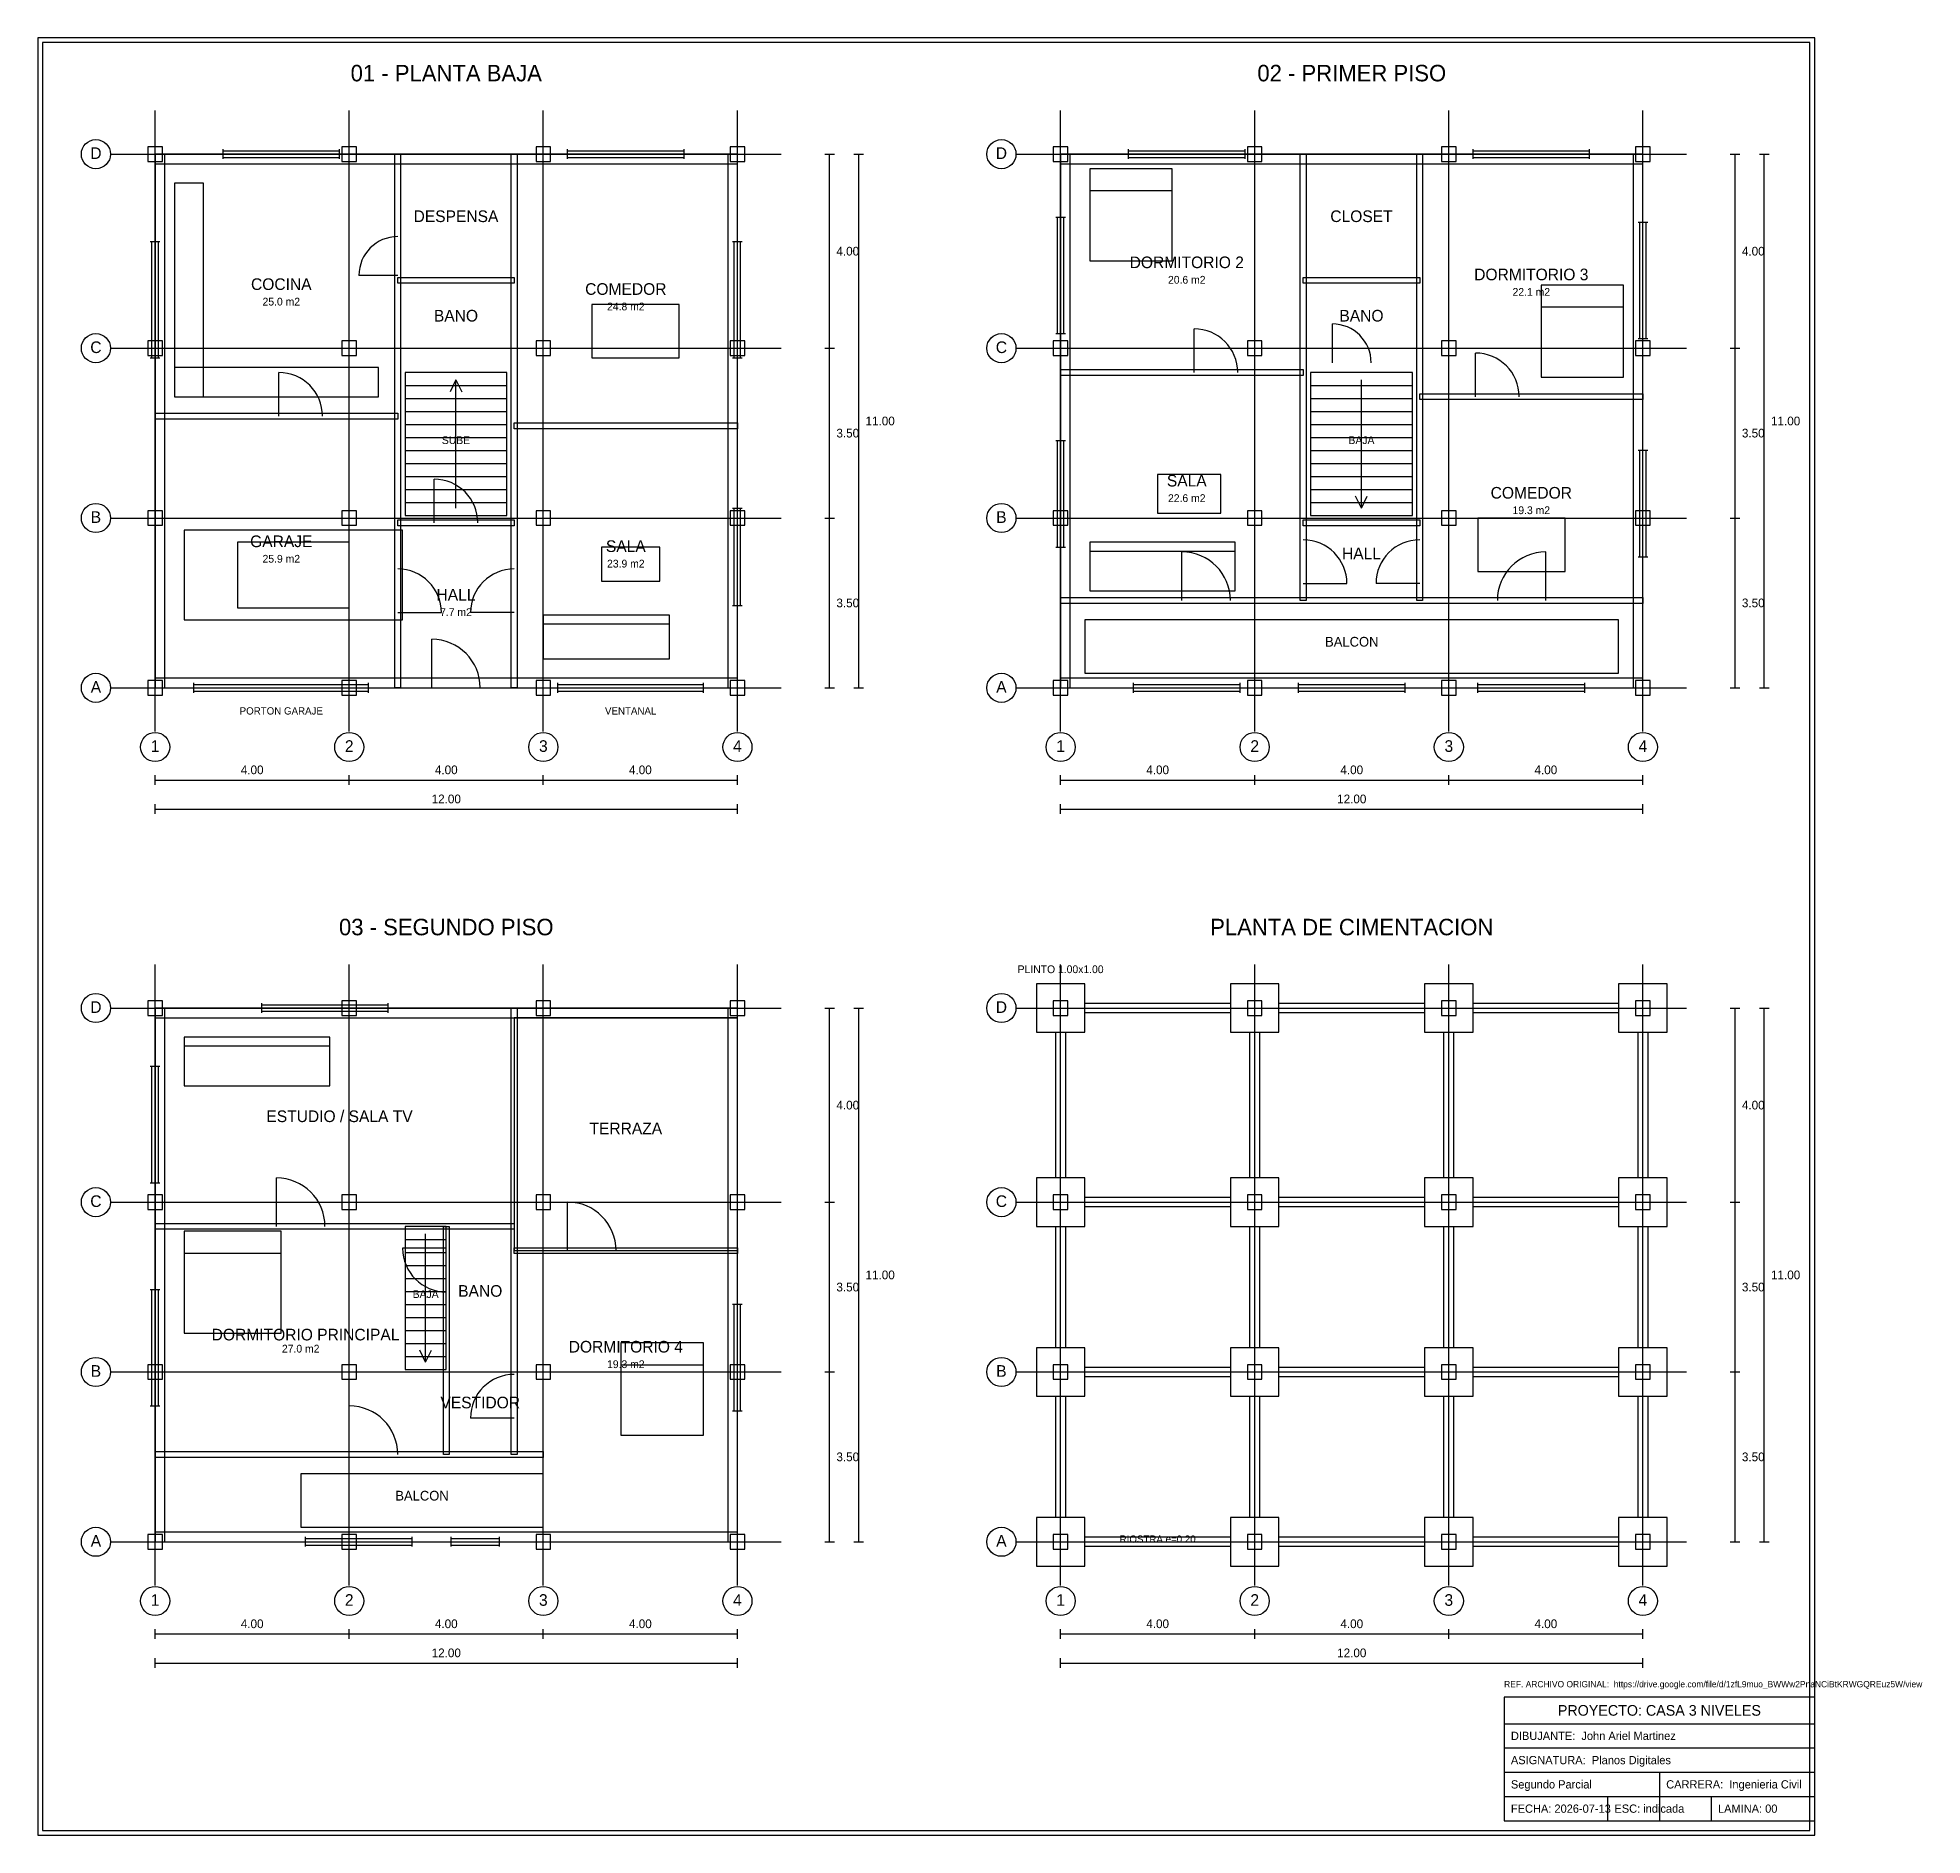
# Model space of a CAD drawing. Header units: metres. Extents: x -0.9 to 37.9, y -3.5 to 33.6.
import ezdxf
from ezdxf.enums import TextEntityAlignment as Align

# ---------------------------------------------------------------- set-up
doc = ezdxf.new("R2010")
doc.units = ezdxf.units.M
for name, color, linetype in [('COLUMNAS', 7, 'CONTINUOUS'), ('COTAS', 8, 'CONTINUOUS'), ('EJES', 1, 'CONTINUOUS'), ('ESCALERA', 6, 'CONTINUOUS'), ('MARCO', 7, 'CONTINUOUS'), ('MEMBRETE', 7, 'CONTINUOUS'), ('MOBILIARIO', 9, 'CONTINUOUS'), ('MUROS', 7, 'CONTINUOUS'), ('PLINTOS', 2, 'CONTINUOUS'), ('PUERTAS', 4, 'CONTINUOUS'), ('RIOSTRAS', 4, 'CONTINUOUS'), ('TEXTOS', 3, 'CONTINUOUS'), ('VENTANAS', 5, 'CONTINUOUS')]:
    doc.layers.add(name, color=color, linetype=linetype)

msp = doc.modelspace()

# ---------------------------------------------------------------- linework, layer by layer
at = {"layer": 'COLUMNAS'}
for p, q in [((1.67, 31.35), (1.37, 31.35)), ((1.37, 31.35), (1.37, 31.05)), ((1.67, 31.05), (1.67, 31.35)), ((5.67, 31.35), (5.37, 31.35)), ((5.37, 31.35), (5.37, 31.05)), ((5.67, 31.05), (5.67, 31.35)), ((9.67, 31.35), (9.37, 31.35)), ((9.37, 31.35), (9.37, 31.05)), ((9.67, 31.05), (9.67, 31.35)), ((13.67, 31.35), (13.37, 31.35)), ((13.37, 31.35), (13.37, 31.05)), ((13.67, 31.05), (13.67, 31.35)), ((20.33, 31.35), (20.03, 31.35)), ((20.03, 31.35), (20.03, 31.05)), ((20.33, 31.05), (20.33, 31.35)), ((24.33, 31.35), (24.03, 31.35)), ((24.03, 31.35), (24.03, 31.05)), ((24.33, 31.05), (24.33, 31.35)), ((28.33, 31.35), (28.03, 31.35)), ((28.03, 31.35), (28.03, 31.05)), ((28.33, 31.05), (28.33, 31.35)), ((32.33, 31.35), (32.03, 31.35)), ((32.03, 31.35), (32.03, 31.05)), ((32.33, 31.05), (32.33, 31.35)), ((1.37, 31.05), (1.67, 31.05)), ((5.37, 31.05), (5.67, 31.05)), ((9.37, 31.05), (9.67, 31.05)), ((13.37, 31.05), (13.67, 31.05)), ((20.03, 31.05), (20.33, 31.05)), ((24.03, 31.05), (24.33, 31.05)), ((28.03, 31.05), (28.33, 31.05)), ((32.03, 31.05), (32.33, 31.05)), ((1.67, 27.35), (1.37, 27.35)), ((1.37, 27.35), (1.37, 27.05)), ((1.67, 27.05), (1.67, 27.35)), ((5.67, 27.35), (5.37, 27.35)), ((5.37, 27.35), (5.37, 27.05)), ((5.67, 27.05), (5.67, 27.35)), ((9.67, 27.35), (9.37, 27.35)), ((9.37, 27.35), (9.37, 27.05)), ((9.67, 27.05), (9.67, 27.35)), ((13.67, 27.35), (13.37, 27.35)), ((13.37, 27.35), (13.37, 27.05)), ((13.67, 27.05), (13.67, 27.35)), ((20.33, 27.35), (20.03, 27.35)), ((20.03, 27.35), (20.03, 27.05)), ((20.33, 27.05), (20.33, 27.35)), ((24.33, 27.35), (24.03, 27.35)), ((24.03, 27.35), (24.03, 27.05)), ((24.33, 27.05), (24.33, 27.35)), ((28.33, 27.35), (28.03, 27.35)), ((28.03, 27.35), (28.03, 27.05)), ((28.33, 27.05), (28.33, 27.35)), ((32.33, 27.35), (32.03, 27.35)), ((32.03, 27.35), (32.03, 27.05)), ((32.33, 27.05), (32.33, 27.35)), ((1.37, 27.05), (1.67, 27.05)), ((5.37, 27.05), (5.67, 27.05)), ((9.37, 27.05), (9.67, 27.05)), ((13.37, 27.05), (13.67, 27.05)), ((20.03, 27.05), (20.33, 27.05)), ((24.03, 27.05), (24.33, 27.05)), ((28.03, 27.05), (28.33, 27.05)), ((32.03, 27.05), (32.33, 27.05)), ((1.67, 23.85), (1.37, 23.85)), ((1.37, 23.85), (1.37, 23.55)), ((1.67, 23.55), (1.67, 23.85)), ((5.67, 23.85), (5.37, 23.85)), ((5.37, 23.85), (5.37, 23.55)), ((5.67, 23.55), (5.67, 23.85)), ((9.67, 23.85), (9.37, 23.85)), ((9.37, 23.85), (9.37, 23.55)), ((9.67, 23.55), (9.67, 23.85)), ((13.67, 23.85), (13.37, 23.85)), ((13.37, 23.85), (13.37, 23.55)), ((13.67, 23.55), (13.67, 23.85)), ((20.33, 23.85), (20.03, 23.85)), ((20.03, 23.85), (20.03, 23.55)), ((20.33, 23.55), (20.33, 23.85)), ((24.33, 23.85), (24.03, 23.85)), ((24.03, 23.85), (24.03, 23.55)), ((24.33, 23.55), (24.33, 23.85)), ((28.33, 23.85), (28.03, 23.85)), ((28.03, 23.85), (28.03, 23.55)), ((28.33, 23.55), (28.33, 23.85)), ((32.33, 23.85), (32.03, 23.85)), ((32.03, 23.85), (32.03, 23.55)), ((32.33, 23.55), (32.33, 23.85)), ((1.37, 23.55), (1.67, 23.55)), ((5.37, 23.55), (5.67, 23.55)), ((9.37, 23.55), (9.67, 23.55)), ((13.37, 23.55), (13.67, 23.55)), ((20.03, 23.55), (20.33, 23.55)), ((24.03, 23.55), (24.33, 23.55)), ((28.03, 23.55), (28.33, 23.55)), ((32.03, 23.55), (32.33, 23.55)), ((1.67, 20.35), (1.37, 20.35)), ((1.37, 20.35), (1.37, 20.05)), ((1.67, 20.05), (1.67, 20.35)), ((5.67, 20.35), (5.37, 20.35)), ((5.37, 20.35), (5.37, 20.05)), ((5.67, 20.05), (5.67, 20.35)), ((9.67, 20.35), (9.37, 20.35)), ((9.37, 20.35), (9.37, 20.05)), ((9.67, 20.05), (9.67, 20.35)), ((13.67, 20.35), (13.37, 20.35)), ((13.37, 20.35), (13.37, 20.05)), ((13.67, 20.05), (13.67, 20.35)), ((20.33, 20.35), (20.03, 20.35)), ((20.03, 20.35), (20.03, 20.05)), ((20.33, 20.05), (20.33, 20.35)), ((24.33, 20.35), (24.03, 20.35)), ((24.03, 20.35), (24.03, 20.05)), ((24.33, 20.05), (24.33, 20.35)), ((28.33, 20.35), (28.03, 20.35)), ((28.03, 20.35), (28.03, 20.05)), ((28.33, 20.05), (28.33, 20.35)), ((32.33, 20.35), (32.03, 20.35)), ((32.03, 20.35), (32.03, 20.05)), ((32.33, 20.05), (32.33, 20.35)), ((1.37, 20.05), (1.67, 20.05)), ((5.37, 20.05), (5.67, 20.05)), ((9.37, 20.05), (9.67, 20.05)), ((13.37, 20.05), (13.67, 20.05)), ((20.03, 20.05), (20.33, 20.05)), ((24.03, 20.05), (24.33, 20.05)), ((28.03, 20.05), (28.33, 20.05)), ((32.03, 20.05), (32.33, 20.05)), ((1.67, 13.75), (1.37, 13.75)), ((1.37, 13.75), (1.37, 13.45)), ((1.67, 13.45), (1.67, 13.75)), ((5.67, 13.75), (5.37, 13.75)), ((5.37, 13.75), (5.37, 13.45)), ((5.67, 13.45), (5.67, 13.75)), ((9.67, 13.75), (9.37, 13.75)), ((9.37, 13.75), (9.37, 13.45)), ((9.67, 13.45), (9.67, 13.75)), ((13.67, 13.75), (13.37, 13.75)), ((13.37, 13.75), (13.37, 13.45)), ((13.67, 13.45), (13.67, 13.75)), ((20.33, 13.75), (20.03, 13.75)), ((20.03, 13.75), (20.03, 13.45)), ((20.33, 13.45), (20.33, 13.75)), ((24.33, 13.75), (24.03, 13.75)), ((24.03, 13.75), (24.03, 13.45)), ((24.33, 13.45), (24.33, 13.75)), ((28.33, 13.75), (28.03, 13.75)), ((28.03, 13.75), (28.03, 13.45)), ((28.33, 13.45), (28.33, 13.75)), ((32.33, 13.75), (32.03, 13.75)), ((32.03, 13.75), (32.03, 13.45)), ((32.33, 13.45), (32.33, 13.75)), ((1.37, 13.45), (1.67, 13.45)), ((5.37, 13.45), (5.67, 13.45)), ((9.37, 13.45), (9.67, 13.45)), ((13.37, 13.45), (13.67, 13.45)), ((20.03, 13.45), (20.33, 13.45)), ((24.03, 13.45), (24.33, 13.45)), ((28.03, 13.45), (28.33, 13.45)), ((32.03, 13.45), (32.33, 13.45)), ((1.67, 9.75), (1.37, 9.75)), ((1.37, 9.75), (1.37, 9.45)), ((1.67, 9.45), (1.67, 9.75)), ((5.67, 9.75), (5.37, 9.75)), ((5.37, 9.75), (5.37, 9.45)), ((5.67, 9.45), (5.67, 9.75)), ((9.67, 9.75), (9.37, 9.75)), ((9.37, 9.75), (9.37, 9.45)), ((9.67, 9.45), (9.67, 9.75)), ((13.67, 9.75), (13.37, 9.75)), ((13.37, 9.75), (13.37, 9.45)), ((13.67, 9.45), (13.67, 9.75)), ((20.33, 9.75), (20.03, 9.75)), ((20.03, 9.75), (20.03, 9.45)), ((20.33, 9.45), (20.33, 9.75)), ((24.33, 9.75), (24.03, 9.75)), ((24.03, 9.75), (24.03, 9.45)), ((24.33, 9.45), (24.33, 9.75)), ((28.33, 9.75), (28.03, 9.75)), ((28.03, 9.75), (28.03, 9.45)), ((28.33, 9.45), (28.33, 9.75)), ((32.33, 9.75), (32.03, 9.75)), ((32.03, 9.75), (32.03, 9.45)), ((32.33, 9.45), (32.33, 9.75)), ((1.37, 9.45), (1.67, 9.45)), ((5.37, 9.45), (5.67, 9.45)), ((9.37, 9.45), (9.67, 9.45)), ((13.37, 9.45), (13.67, 9.45)), ((20.03, 9.45), (20.33, 9.45)), ((24.03, 9.45), (24.33, 9.45)), ((28.03, 9.45), (28.33, 9.45)), ((32.03, 9.45), (32.33, 9.45)), ((1.67, 6.25), (1.37, 6.25)), ((1.37, 6.25), (1.37, 5.95)), ((1.67, 5.95), (1.67, 6.25)), ((5.67, 6.25), (5.37, 6.25)), ((5.37, 6.25), (5.37, 5.95)), ((5.67, 5.95), (5.67, 6.25)), ((9.67, 6.25), (9.37, 6.25)), ((9.37, 6.25), (9.37, 5.95)), ((9.67, 5.95), (9.67, 6.25)), ((13.67, 6.25), (13.37, 6.25)), ((13.37, 6.25), (13.37, 5.95)), ((13.67, 5.95), (13.67, 6.25)), ((20.33, 6.25), (20.03, 6.25)), ((20.03, 6.25), (20.03, 5.95)), ((20.33, 5.95), (20.33, 6.25)), ((24.33, 6.25), (24.03, 6.25)), ((24.03, 6.25), (24.03, 5.95)), ((24.33, 5.95), (24.33, 6.25)), ((28.33, 6.25), (28.03, 6.25)), ((28.03, 6.25), (28.03, 5.95)), ((28.33, 5.95), (28.33, 6.25)), ((32.33, 6.25), (32.03, 6.25)), ((32.03, 6.25), (32.03, 5.95)), ((32.33, 5.95), (32.33, 6.25)), ((1.37, 5.95), (1.67, 5.95)), ((5.37, 5.95), (5.67, 5.95)), ((9.37, 5.95), (9.67, 5.95)), ((13.37, 5.95), (13.67, 5.95)), ((20.03, 5.95), (20.33, 5.95)), ((24.03, 5.95), (24.33, 5.95)), ((28.03, 5.95), (28.33, 5.95)), ((32.03, 5.95), (32.33, 5.95)), ((1.67, 2.75), (1.37, 2.75)), ((1.37, 2.75), (1.37, 2.45)), ((1.67, 2.45), (1.67, 2.75)), ((5.67, 2.75), (5.37, 2.75)), ((5.37, 2.75), (5.37, 2.45)), ((5.67, 2.45), (5.67, 2.75)), ((9.67, 2.75), (9.37, 2.75)), ((9.37, 2.75), (9.37, 2.45)), ((9.67, 2.45), (9.67, 2.75)), ((13.67, 2.75), (13.37, 2.75)), ((13.37, 2.75), (13.37, 2.45)), ((13.67, 2.45), (13.67, 2.75)), ((20.33, 2.75), (20.03, 2.75)), ((20.03, 2.75), (20.03, 2.45)), ((20.33, 2.45), (20.33, 2.75)), ((24.33, 2.75), (24.03, 2.75)), ((24.03, 2.75), (24.03, 2.45)), ((24.33, 2.45), (24.33, 2.75)), ((28.33, 2.75), (28.03, 2.75)), ((28.03, 2.75), (28.03, 2.45)), ((28.33, 2.45), (28.33, 2.75)), ((32.33, 2.75), (32.03, 2.75)), ((32.03, 2.75), (32.03, 2.45)), ((32.33, 2.45), (32.33, 2.75)), ((1.37, 2.45), (1.67, 2.45)), ((5.37, 2.45), (5.67, 2.45)), ((9.37, 2.45), (9.67, 2.45)), ((13.37, 2.45), (13.67, 2.45)), ((20.03, 2.45), (20.33, 2.45)), ((24.03, 2.45), (24.33, 2.45)), ((28.03, 2.45), (28.33, 2.45)), ((32.03, 2.45), (32.33, 2.45))]:
    msp.add_line(p, q, dxfattribs=at)
at = {"layer": 'COTAS'}
for p, q in [((15.32, 31.2), (15.52, 31.2)), ((15.42, 27.2), (15.42, 31.2)), ((15.92, 31.2), (16.12, 31.2)), ((16.02, 20.2), (16.02, 31.2)), ((33.98, 31.2), (34.18, 31.2)), ((34.08, 27.2), (34.08, 31.2)), ((34.58, 31.2), (34.78, 31.2)), ((34.68, 20.2), (34.68, 31.2)), ((15.32, 27.2), (15.52, 27.2)), ((15.32, 27.2), (15.52, 27.2)), ((15.42, 23.7), (15.42, 27.2)), ((33.98, 27.2), (34.18, 27.2)), ((33.98, 27.2), (34.18, 27.2)), ((34.08, 23.7), (34.08, 27.2)), ((15.32, 23.7), (15.52, 23.7)), ((15.32, 23.7), (15.52, 23.7)), ((15.42, 20.2), (15.42, 23.7)), ((33.98, 23.7), (34.18, 23.7)), ((33.98, 23.7), (34.18, 23.7)), ((34.08, 20.2), (34.08, 23.7)), ((15.32, 20.2), (15.52, 20.2)), ((15.92, 20.2), (16.12, 20.2)), ((33.98, 20.2), (34.18, 20.2)), ((34.58, 20.2), (34.78, 20.2)), ((1.52, 18.2), (1.52, 18.4)), ((1.52, 18.3), (5.52, 18.3)), ((5.52, 18.2), (5.52, 18.4)), ((5.52, 18.2), (5.52, 18.4)), ((5.52, 18.3), (9.52, 18.3)), ((9.52, 18.2), (9.52, 18.4)), ((9.52, 18.2), (9.52, 18.4)), ((9.52, 18.3), (13.52, 18.3)), ((13.52, 18.2), (13.52, 18.4)), ((20.18, 18.2), (20.18, 18.4)), ((20.18, 18.3), (24.18, 18.3)), ((24.18, 18.2), (24.18, 18.4)), ((24.18, 18.2), (24.18, 18.4)), ((24.18, 18.3), (28.18, 18.3)), ((28.18, 18.2), (28.18, 18.4)), ((28.18, 18.2), (28.18, 18.4)), ((28.18, 18.3), (32.18, 18.3)), ((32.18, 18.2), (32.18, 18.4)), ((1.52, 17.6), (1.52, 17.8)), ((1.52, 17.7), (13.52, 17.7)), ((13.52, 17.6), (13.52, 17.8)), ((20.18, 17.6), (20.18, 17.8)), ((20.18, 17.7), (32.18, 17.7)), ((32.18, 17.6), (32.18, 17.8)), ((15.32, 13.6), (15.52, 13.6)), ((15.42, 9.6), (15.42, 13.6)), ((15.92, 13.6), (16.12, 13.6)), ((16.02, 2.6), (16.02, 13.6)), ((33.98, 13.6), (34.18, 13.6)), ((34.08, 9.6), (34.08, 13.6)), ((34.58, 13.6), (34.78, 13.6)), ((34.68, 2.6), (34.68, 13.6)), ((15.32, 9.6), (15.52, 9.6)), ((15.32, 9.6), (15.52, 9.6)), ((15.42, 6.1), (15.42, 9.6)), ((33.98, 9.6), (34.18, 9.6)), ((33.98, 9.6), (34.18, 9.6)), ((34.08, 6.1), (34.08, 9.6)), ((15.32, 6.1), (15.52, 6.1)), ((15.32, 6.1), (15.52, 6.1)), ((15.42, 2.6), (15.42, 6.1)), ((33.98, 6.1), (34.18, 6.1)), ((33.98, 6.1), (34.18, 6.1)), ((34.08, 2.6), (34.08, 6.1)), ((15.32, 2.6), (15.52, 2.6)), ((15.92, 2.6), (16.12, 2.6)), ((33.98, 2.6), (34.18, 2.6)), ((34.58, 2.6), (34.78, 2.6)), ((1.52, 0.6), (1.52, 0.8)), ((5.52, 0.6), (5.52, 0.8)), ((5.52, 0.6), (5.52, 0.8)), ((9.52, 0.6), (9.52, 0.8)), ((9.52, 0.6), (9.52, 0.8)), ((13.52, 0.6), (13.52, 0.8)), ((20.18, 0.6), (20.18, 0.8)), ((24.18, 0.6), (24.18, 0.8)), ((24.18, 0.6), (24.18, 0.8)), ((28.18, 0.6), (28.18, 0.8)), ((28.18, 0.6), (28.18, 0.8)), ((32.18, 0.6), (32.18, 0.8)), ((1.52, 0.7), (5.52, 0.7)), ((5.52, 0.7), (9.52, 0.7)), ((9.52, 0.7), (13.52, 0.7)), ((20.18, 0.7), (24.18, 0.7)), ((24.18, 0.7), (28.18, 0.7)), ((28.18, 0.7), (32.18, 0.7)), ((1.52, 0), (1.52, 0.2)), ((1.52, 0.1), (13.52, 0.1)), ((13.52, 0), (13.52, 0.2)), ((20.18, 0), (20.18, 0.2)), ((20.18, 0.1), (32.18, 0.1)), ((32.18, 0), (32.18, 0.2))]:
    msp.add_line(p, q, dxfattribs=at)
at = {"layer": 'EJES'}
for p, q in [((1.52, 19.3), (1.52, 32.1)), ((5.52, 19.3), (5.52, 32.1)), ((9.52, 19.3), (9.52, 32.1)), ((13.52, 19.3), (13.52, 32.1)), ((20.18, 19.3), (20.18, 32.1)), ((24.18, 19.3), (24.18, 32.1)), ((28.18, 19.3), (28.18, 32.1)), ((32.18, 19.3), (32.18, 32.1)), ((0.62, 31.2), (14.42, 31.2)), ((19.28, 31.2), (33.08, 31.2)), ((0.62, 27.2), (14.42, 27.2)), ((19.28, 27.2), (33.08, 27.2)), ((0.62, 23.7), (14.42, 23.7)), ((19.28, 23.7), (33.08, 23.7)), ((0.62, 20.2), (14.42, 20.2)), ((19.28, 20.2), (33.08, 20.2)), ((1.52, 1.7), (1.52, 14.5)), ((5.52, 1.7), (5.52, 14.5)), ((9.52, 1.7), (9.52, 14.5)), ((13.52, 1.7), (13.52, 14.5)), ((20.18, 1.7), (20.18, 14.5)), ((24.18, 1.7), (24.18, 14.5)), ((28.18, 1.7), (28.18, 14.5)), ((32.18, 1.7), (32.18, 14.5)), ((0.62, 13.6), (14.42, 13.6)), ((19.28, 13.6), (33.08, 13.6)), ((0.62, 9.6), (14.42, 9.6)), ((19.28, 9.6), (33.08, 9.6)), ((0.62, 6.1), (14.42, 6.1)), ((19.28, 6.1), (33.08, 6.1)), ((0.62, 2.6), (14.42, 2.6)), ((19.28, 2.6), (33.08, 2.6))]:
    msp.add_line(p, q, dxfattribs=at)
for centre in [(0.3, 31.2), (18.96, 31.2), (0.3, 27.2), (18.96, 27.2), (0.3, 23.7), (18.96, 23.7), (0.3, 20.2), (18.96, 20.2), (1.52, 18.98), (5.52, 18.98), (9.52, 18.98), (13.52, 18.98), (20.18, 18.98), (24.18, 18.98), (28.18, 18.98), (32.18, 18.98), (0.3, 13.6), (18.96, 13.6), (0.3, 9.6), (18.96, 9.6), (0.3, 6.1), (18.96, 6.1), (0.3, 2.6), (18.96, 2.6), (1.52, 1.38), (5.52, 1.38), (9.52, 1.38), (13.52, 1.38), (20.18, 1.38), (24.18, 1.38), (28.18, 1.38), (32.18, 1.38)]:
    msp.add_circle(centre, 0.3, dxfattribs=at)
at = {"layer": 'ESCALERA'}
for p, q in [((8.77, 26.7), (6.67, 26.7)), ((6.67, 26.7), (6.67, 23.75)), ((6.67, 26.4318), (8.77, 26.4318)), ((7.72, 26.55), (7.6, 26.3)), ((7.72, 23.9), (7.72, 26.55)), ((7.72, 26.55), (7.84, 26.3)), ((8.77, 23.75), (8.77, 26.7)), ((27.43, 26.7), (25.33, 26.7)), ((25.33, 26.7), (25.33, 23.75)), ((25.33, 26.4318), (27.43, 26.4318)), ((26.38, 23.9), (26.38, 26.55)), ((27.43, 23.75), (27.43, 26.7)), ((6.67, 26.1636), (8.77, 26.1636)), ((25.33, 26.1636), (27.43, 26.1636)), ((6.67, 25.8955), (8.77, 25.8955)), ((25.33, 25.8955), (27.43, 25.8955)), ((6.67, 25.6273), (8.77, 25.6273)), ((6.67, 25.3591), (8.77, 25.3591)), ((25.33, 25.6273), (27.43, 25.6273)), ((25.33, 25.3591), (27.43, 25.3591)), ((6.67, 25.0909), (8.77, 25.0909)), ((25.33, 25.0909), (27.43, 25.0909)), ((6.67, 24.8227), (8.77, 24.8227)), ((6.67, 24.5545), (8.77, 24.5545)), ((25.33, 24.8227), (27.43, 24.8227)), ((25.33, 24.5545), (27.43, 24.5545)), ((6.67, 24.2864), (8.77, 24.2864)), ((25.33, 24.2864), (27.43, 24.2864)), ((26.38, 23.9), (26.26, 24.15)), ((26.38, 23.9), (26.5, 24.15)), ((6.67, 24.0182), (8.77, 24.0182)), ((6.67, 23.75), (8.77, 23.75)), ((25.33, 24.0182), (27.43, 24.0182)), ((25.33, 23.75), (27.43, 23.75)), ((7.52, 9.1), (6.67, 9.1)), ((6.67, 9.1), (6.67, 6.15)), ((7.095, 6.3), (7.095, 8.95)), ((7.52, 6.15), (7.52, 9.1)), ((6.67, 8.8318), (7.52, 8.8318)), ((6.67, 8.5636), (7.52, 8.5636)), ((6.67, 8.2955), (7.52, 8.2955)), ((6.67, 8.0273), (7.52, 8.0273)), ((6.67, 7.7591), (7.52, 7.7591)), ((6.67, 7.4909), (7.52, 7.4909)), ((6.67, 7.2227), (7.52, 7.2227)), ((6.67, 6.9545), (7.52, 6.9545)), ((6.67, 6.6864), (7.52, 6.6864)), ((6.67, 6.4182), (7.52, 6.4182)), ((7.095, 6.3), (6.975, 6.55)), ((7.095, 6.3), (7.215, 6.55)), ((6.67, 6.15), (7.52, 6.15))]:
    msp.add_line(p, q, dxfattribs=at)
at = {"layer": 'MARCO'}
for p, q in [((35.72, 33.6), (-0.9, 33.6)), ((-0.9, 33.6), (-0.9, -3.45)), ((35.62, 33.5), (-0.8, 33.5)), ((-0.8, 33.5), (-0.8, -3.35)), ((35.62, -3.35), (35.62, 33.5)), ((35.72, -3.45), (35.72, 33.6)), ((-0.9, -3.45), (35.72, -3.45)), ((-0.8, -3.35), (35.62, -3.35))]:
    msp.add_line(p, q, dxfattribs=at)
at = {"layer": 'MEMBRETE'}
for p, q in [((35.72, -0.6), (29.32, -0.6)), ((29.32, -0.6), (29.32, -3.15)), ((35.72, -3.15), (35.72, -0.6)), ((29.32, -1.15), (35.72, -1.15)), ((29.32, -1.65), (35.72, -1.65)), ((29.32, -2.15), (35.72, -2.15)), ((32.52, -2.15), (32.52, -3.15)), ((29.32, -2.65), (35.72, -2.65)), ((31.4533, -2.65), (31.4533, -3.15)), ((33.5867, -2.65), (33.5867, -3.15)), ((29.32, -3.15), (35.72, -3.15))]:
    msp.add_line(p, q, dxfattribs=at)
at = {"layer": 'MOBILIARIO'}
for p, q in [((22.48, 30.9), (20.78, 30.9)), ((20.78, 30.9), (20.78, 29)), ((22.48, 29), (22.48, 30.9)), ((2.52, 30.6), (1.92, 30.6)), ((1.92, 30.6), (1.92, 26.2)), ((2.52, 26.2), (2.52, 30.6)), ((20.78, 30.45), (22.48, 30.45)), ((20.78, 29), (22.48, 29)), ((31.78, 28.5), (30.08, 28.5)), ((30.08, 28.5), (30.08, 26.6)), ((31.78, 26.6), (31.78, 28.5)), ((12.32, 28.1), (10.52, 28.1)), ((10.52, 28.1), (10.52, 27)), ((12.32, 27), (12.32, 28.1)), ((30.08, 28.05), (31.78, 28.05)), ((6.12, 26.8), (1.92, 26.8)), ((1.92, 26.8), (1.92, 26.2)), ((6.12, 26.2), (6.12, 26.8)), ((10.52, 27), (12.32, 27)), ((30.08, 26.6), (31.78, 26.6)), ((1.92, 26.2), (6.12, 26.2)), ((1.92, 26.2), (2.52, 26.2)), ((23.48, 24.6), (22.18, 24.6)), ((22.18, 24.6), (22.18, 23.8)), ((23.48, 23.8), (23.48, 24.6)), ((22.18, 23.8), (23.48, 23.8)), ((30.58, 23.7), (28.78, 23.7)), ((28.78, 23.7), (28.78, 22.6)), ((30.58, 22.6), (30.58, 23.7)), ((6.62, 23.45), (2.12, 23.45)), ((2.12, 23.45), (2.12, 21.6)), ((6.62, 21.6), (6.62, 23.45)), ((5.52, 23.2), (3.22, 23.2)), ((3.22, 23.2), (3.22, 21.85)), ((5.52, 21.85), (5.52, 23.2)), ((11.92, 23.1), (10.72, 23.1)), ((10.72, 23.1), (10.72, 22.4)), ((11.92, 22.4), (11.92, 23.1)), ((23.78, 23.2), (20.78, 23.2)), ((20.78, 23.2), (20.78, 22.2)), ((20.78, 23.02), (23.78, 23.02)), ((23.78, 22.2), (23.78, 23.2)), ((28.78, 22.6), (30.58, 22.6)), ((10.72, 22.4), (11.92, 22.4)), ((20.78, 22.2), (23.78, 22.2)), ((3.22, 21.85), (5.52, 21.85)), ((2.12, 21.6), (6.62, 21.6)), ((12.12, 21.7), (9.52, 21.7)), ((9.52, 21.7), (9.52, 20.8)), ((9.52, 21.52), (12.12, 21.52)), ((12.12, 20.8), (12.12, 21.7)), ((31.68, 21.6), (20.68, 21.6)), ((20.68, 21.6), (20.68, 20.5)), ((31.68, 20.5), (31.68, 21.6)), ((9.52, 20.8), (12.12, 20.8)), ((20.68, 20.5), (31.68, 20.5)), ((13.52, 13.4), (8.92, 13.4)), ((8.92, 13.4), (8.92, 8.6)), ((13.52, 8.6), (13.52, 13.4)), ((5.12, 13), (2.12, 13)), ((2.12, 13), (2.12, 12)), ((2.12, 12.82), (5.12, 12.82)), ((5.12, 12), (5.12, 13)), ((2.12, 12), (5.12, 12)), ((4.12, 9), (2.12, 9)), ((2.12, 9), (2.12, 6.9)), ((4.12, 6.9), (4.12, 9)), ((2.12, 8.55), (4.12, 8.55)), ((8.92, 8.6), (13.52, 8.6)), ((2.12, 6.9), (4.12, 6.9)), ((12.82, 6.7), (11.12, 6.7)), ((11.12, 6.7), (11.12, 4.8)), ((12.82, 4.8), (12.82, 6.7)), ((11.12, 6.25), (12.82, 6.25)), ((11.12, 4.8), (12.82, 4.8)), ((9.52, 4), (4.52, 4)), ((4.52, 4), (4.52, 2.9)), ((9.52, 2.9), (9.52, 4)), ((4.52, 2.9), (9.52, 2.9))]:
    msp.add_line(p, q, dxfattribs=at)
at = {"layer": 'MUROS'}
for p, q in [((1.72, 31.2), (1.52, 31.2)), ((1.52, 31.2), (1.52, 20.2)), ((13.52, 31.2), (1.52, 31.2)), ((1.52, 31.2), (1.52, 31)), ((1.72, 20.2), (1.72, 31.2)), ((6.46, 20.2), (6.46, 31.2)), ((6.46, 31.2), (6.58, 31.2)), ((6.58, 31.2), (6.58, 20.2)), ((8.86, 20.2), (8.86, 31.2)), ((8.86, 31.2), (8.98, 31.2)), ((8.98, 31.2), (8.98, 20.2)), ((13.52, 31.2), (13.32, 31.2)), ((13.32, 31.2), (13.32, 20.2)), ((13.52, 20.2), (13.52, 31.2)), ((13.52, 31), (13.52, 31.2)), ((20.38, 31.2), (20.18, 31.2)), ((20.18, 31.2), (20.18, 20.2)), ((32.18, 31.2), (20.18, 31.2)), ((20.18, 31.2), (20.18, 31)), ((20.38, 20.2), (20.38, 31.2)), ((25.12, 22), (25.12, 31.2)), ((25.12, 31.2), (25.24, 31.2)), ((25.24, 31.2), (25.24, 22)), ((27.52, 22), (27.52, 31.2)), ((27.52, 31.2), (27.64, 31.2)), ((27.64, 31.2), (27.64, 22)), ((32.18, 31.2), (31.98, 31.2)), ((31.98, 31.2), (31.98, 20.2)), ((32.18, 20.2), (32.18, 31.2)), ((32.18, 31), (32.18, 31.2)), ((1.52, 31), (13.52, 31)), ((20.18, 31), (32.18, 31)), ((6.52, 28.66), (8.92, 28.66)), ((6.52, 28.54), (6.52, 28.66)), ((8.92, 28.54), (6.52, 28.54)), ((8.92, 28.66), (8.92, 28.54)), ((25.18, 28.66), (27.58, 28.66)), ((25.18, 28.54), (25.18, 28.66)), ((27.58, 28.54), (25.18, 28.54)), ((27.58, 28.66), (27.58, 28.54)), ((20.18, 26.76), (25.18, 26.76)), ((20.18, 26.64), (20.18, 26.76)), ((25.18, 26.64), (20.18, 26.64)), ((25.18, 26.76), (25.18, 26.64)), ((27.58, 26.26), (32.18, 26.26)), ((27.58, 26.14), (27.58, 26.26)), ((32.18, 26.14), (27.58, 26.14)), ((32.18, 26.26), (32.18, 26.14)), ((1.52, 25.86), (6.52, 25.86)), ((1.52, 25.74), (1.52, 25.86)), ((6.52, 25.74), (1.52, 25.74)), ((6.52, 25.86), (6.52, 25.74)), ((8.92, 25.66), (13.52, 25.66)), ((8.92, 25.54), (8.92, 25.66)), ((13.52, 25.66), (13.52, 25.54)), ((13.52, 25.54), (8.92, 25.54)), ((6.52, 23.66), (8.92, 23.66)), ((6.52, 23.54), (6.52, 23.66)), ((8.92, 23.54), (6.52, 23.54)), ((8.92, 23.66), (8.92, 23.54)), ((25.18, 23.66), (27.58, 23.66)), ((25.18, 23.54), (25.18, 23.66)), ((27.58, 23.54), (25.18, 23.54)), ((27.58, 23.66), (27.58, 23.54)), ((20.18, 22.06), (32.18, 22.06)), ((20.18, 21.94), (20.18, 22.06)), ((32.18, 21.94), (20.18, 21.94)), ((25.24, 22), (25.12, 22)), ((27.64, 22), (27.52, 22)), ((32.18, 22.06), (32.18, 21.94)), ((13.52, 20.4), (1.52, 20.4)), ((1.52, 20.4), (1.52, 20.2)), ((1.52, 20.2), (1.72, 20.2)), ((1.52, 20.2), (13.52, 20.2)), ((6.58, 20.2), (6.46, 20.2)), ((8.98, 20.2), (8.86, 20.2)), ((13.32, 20.2), (13.52, 20.2)), ((13.52, 20.2), (13.52, 20.4)), ((32.18, 20.4), (20.18, 20.4)), ((20.18, 20.4), (20.18, 20.2)), ((20.18, 20.2), (20.38, 20.2)), ((20.18, 20.2), (32.18, 20.2)), ((31.98, 20.2), (32.18, 20.2)), ((32.18, 20.2), (32.18, 20.4)), ((1.72, 13.6), (1.52, 13.6)), ((1.52, 13.6), (1.52, 2.6)), ((13.52, 13.6), (1.52, 13.6)), ((1.52, 13.6), (1.52, 13.4)), ((1.72, 2.6), (1.72, 13.6)), ((8.86, 4.4), (8.86, 13.6)), ((8.86, 13.6), (8.98, 13.6)), ((8.98, 13.6), (8.98, 4.4)), ((13.52, 13.6), (13.32, 13.6)), ((13.32, 13.6), (13.32, 2.6)), ((13.52, 2.6), (13.52, 13.6)), ((13.52, 13.4), (13.52, 13.6)), ((1.52, 13.4), (13.52, 13.4)), ((1.52, 9.16), (8.92, 9.16)), ((1.52, 9.04), (1.52, 9.16)), ((8.92, 9.04), (1.52, 9.04)), ((7.46, 4.4), (7.46, 9.1)), ((7.46, 9.1), (7.58, 9.1)), ((7.58, 9.1), (7.58, 4.4)), ((8.92, 9.16), (8.92, 9.04)), ((8.92, 8.66), (13.52, 8.66)), ((8.92, 8.54), (8.92, 8.66)), ((13.52, 8.66), (13.52, 8.54)), ((13.52, 8.54), (8.92, 8.54)), ((1.52, 4.46), (9.52, 4.46)), ((1.52, 4.34), (1.52, 4.46)), ((9.52, 4.34), (1.52, 4.34)), ((7.58, 4.4), (7.46, 4.4)), ((8.98, 4.4), (8.86, 4.4)), ((9.52, 4.46), (9.52, 4.34)), ((13.52, 2.8), (1.52, 2.8)), ((1.52, 2.8), (1.52, 2.6)), ((13.52, 2.6), (13.52, 2.8)), ((1.52, 2.6), (1.72, 2.6)), ((1.52, 2.6), (13.52, 2.6)), ((13.32, 2.6), (13.52, 2.6))]:
    msp.add_line(p, q, dxfattribs=at)
at = {"layer": 'PLINTOS'}
for p, q in [((20.68, 14.1), (19.68, 14.1)), ((19.68, 14.1), (19.68, 13.1)), ((20.68, 13.1), (20.68, 14.1)), ((24.68, 14.1), (23.68, 14.1)), ((23.68, 14.1), (23.68, 13.1)), ((24.68, 13.1), (24.68, 14.1)), ((28.68, 14.1), (27.68, 14.1)), ((27.68, 14.1), (27.68, 13.1)), ((28.68, 13.1), (28.68, 14.1)), ((32.68, 14.1), (31.68, 14.1)), ((31.68, 14.1), (31.68, 13.1)), ((32.68, 13.1), (32.68, 14.1)), ((19.68, 13.1), (20.68, 13.1)), ((23.68, 13.1), (24.68, 13.1)), ((27.68, 13.1), (28.68, 13.1)), ((31.68, 13.1), (32.68, 13.1)), ((20.68, 10.1), (19.68, 10.1)), ((19.68, 10.1), (19.68, 9.1)), ((20.68, 9.1), (20.68, 10.1)), ((24.68, 10.1), (23.68, 10.1)), ((23.68, 10.1), (23.68, 9.1)), ((24.68, 9.1), (24.68, 10.1)), ((28.68, 10.1), (27.68, 10.1)), ((27.68, 10.1), (27.68, 9.1)), ((28.68, 9.1), (28.68, 10.1)), ((32.68, 10.1), (31.68, 10.1)), ((31.68, 10.1), (31.68, 9.1)), ((32.68, 9.1), (32.68, 10.1)), ((19.68, 9.1), (20.68, 9.1)), ((23.68, 9.1), (24.68, 9.1)), ((27.68, 9.1), (28.68, 9.1)), ((31.68, 9.1), (32.68, 9.1)), ((20.68, 6.6), (19.68, 6.6)), ((19.68, 6.6), (19.68, 5.6)), ((20.68, 5.6), (20.68, 6.6)), ((24.68, 6.6), (23.68, 6.6)), ((23.68, 6.6), (23.68, 5.6)), ((24.68, 5.6), (24.68, 6.6)), ((28.68, 6.6), (27.68, 6.6)), ((27.68, 6.6), (27.68, 5.6)), ((28.68, 5.6), (28.68, 6.6)), ((32.68, 6.6), (31.68, 6.6)), ((31.68, 6.6), (31.68, 5.6)), ((32.68, 5.6), (32.68, 6.6)), ((19.68, 5.6), (20.68, 5.6)), ((23.68, 5.6), (24.68, 5.6)), ((27.68, 5.6), (28.68, 5.6)), ((31.68, 5.6), (32.68, 5.6)), ((20.68, 3.1), (19.68, 3.1)), ((19.68, 3.1), (19.68, 2.1)), ((20.68, 2.1), (20.68, 3.1)), ((24.68, 3.1), (23.68, 3.1)), ((23.68, 3.1), (23.68, 2.1)), ((24.68, 2.1), (24.68, 3.1)), ((28.68, 3.1), (27.68, 3.1)), ((27.68, 3.1), (27.68, 2.1)), ((28.68, 2.1), (28.68, 3.1)), ((32.68, 3.1), (31.68, 3.1)), ((31.68, 3.1), (31.68, 2.1)), ((32.68, 2.1), (32.68, 3.1)), ((19.68, 2.1), (20.68, 2.1)), ((23.68, 2.1), (24.68, 2.1)), ((27.68, 2.1), (28.68, 2.1)), ((31.68, 2.1), (32.68, 2.1))]:
    msp.add_line(p, q, dxfattribs=at)
at = {"layer": 'PUERTAS'}
for p, q in [((6.52, 28.7), (5.72, 28.7)), ((22.93, 26.7), (22.93, 27.6)), ((25.78, 26.9), (25.78, 27.7)), ((28.73, 26.2), (28.73, 27.1)), ((4.07, 25.8), (4.07, 26.7)), ((7.27, 23.6), (7.27, 24.5)), ((22.68, 22), (22.68, 23)), ((30.18, 22), (30.18, 23)), ((25.18, 22.35), (26.08, 22.35)), ((27.58, 22.35), (26.68, 22.35)), ((6.52, 21.75), (7.42, 21.75)), ((8.92, 21.75), (8.02, 21.75)), ((7.22, 20.2), (7.22, 21.2)), ((4.02, 9.1), (4.02, 10.1)), ((10.02, 8.6), (10.02, 9.6)), ((7.52, 8.65), (6.62, 8.65)), ((5.52, 4.4), (5.52, 5.4)), ((8.92, 5.15), (8.02, 5.15))]:
    msp.add_line(p, q, dxfattribs=at)
for centre, radius, start, end in [((6.52, 28.7), 0.8, 90, 180), ((22.93, 26.7), 0.9, 0, 90), ((25.78, 26.9), 0.8, 0, 90), ((28.73, 26.2), 0.9, 0, 90), ((4.07, 25.8), 0.9, 0, 90), ((7.27, 23.6), 0.9, 0, 90), ((22.68, 22), 1, 0, 90), ((25.18, 22.35), 0.9, 0, 90), ((27.58, 22.35), 0.9, 90, 180), ((30.18, 22), 1, 90, 180), ((6.52, 21.75), 0.9, 0, 90), ((8.92, 21.75), 0.9, 90, 180), ((7.22, 20.2), 1, 0, 90), ((4.02, 9.1), 1, 0, 90), ((10.02, 8.6), 1, 0, 90), ((7.52, 8.65), 0.9, 180, 270), ((8.92, 5.15), 0.9, 90, 180), ((5.52, 4.4), 1, 0, 90)]:
    msp.add_arc(centre, radius, start, end, dxfattribs=at)
at = {"layer": 'RIOSTRAS'}
for p, q in [((20.68, 13.7), (23.68, 13.7)), ((20.68, 13.5), (20.68, 13.7)), ((23.68, 13.7), (23.68, 13.5)), ((24.68, 13.7), (27.68, 13.7)), ((24.68, 13.5), (24.68, 13.7)), ((27.68, 13.7), (27.68, 13.5)), ((28.68, 13.7), (31.68, 13.7)), ((28.68, 13.5), (28.68, 13.7)), ((31.68, 13.7), (31.68, 13.5)), ((23.68, 13.5), (20.68, 13.5)), ((27.68, 13.5), (24.68, 13.5)), ((31.68, 13.5), (28.68, 13.5)), ((20.08, 10.1), (20.08, 13.1)), ((20.08, 13.1), (20.28, 13.1)), ((20.28, 13.1), (20.28, 10.1)), ((24.08, 10.1), (24.08, 13.1)), ((24.08, 13.1), (24.28, 13.1)), ((24.28, 13.1), (24.28, 10.1)), ((28.08, 10.1), (28.08, 13.1)), ((28.08, 13.1), (28.28, 13.1)), ((28.28, 13.1), (28.28, 10.1)), ((32.08, 10.1), (32.08, 13.1)), ((32.08, 13.1), (32.28, 13.1)), ((32.28, 13.1), (32.28, 10.1)), ((20.28, 10.1), (20.08, 10.1)), ((24.28, 10.1), (24.08, 10.1)), ((28.28, 10.1), (28.08, 10.1)), ((32.28, 10.1), (32.08, 10.1)), ((20.68, 9.7), (23.68, 9.7)), ((20.68, 9.5), (20.68, 9.7)), ((23.68, 9.5), (20.68, 9.5)), ((23.68, 9.7), (23.68, 9.5)), ((24.68, 9.7), (27.68, 9.7)), ((24.68, 9.5), (24.68, 9.7)), ((27.68, 9.5), (24.68, 9.5)), ((27.68, 9.7), (27.68, 9.5)), ((28.68, 9.7), (31.68, 9.7)), ((28.68, 9.5), (28.68, 9.7)), ((31.68, 9.5), (28.68, 9.5)), ((31.68, 9.7), (31.68, 9.5)), ((20.08, 6.6), (20.08, 9.1)), ((20.08, 9.1), (20.28, 9.1)), ((20.28, 9.1), (20.28, 6.6)), ((24.08, 6.6), (24.08, 9.1)), ((24.08, 9.1), (24.28, 9.1)), ((24.28, 9.1), (24.28, 6.6)), ((28.08, 6.6), (28.08, 9.1)), ((28.08, 9.1), (28.28, 9.1)), ((28.28, 9.1), (28.28, 6.6)), ((32.08, 6.6), (32.08, 9.1)), ((32.08, 9.1), (32.28, 9.1)), ((32.28, 9.1), (32.28, 6.6)), ((20.28, 6.6), (20.08, 6.6)), ((24.28, 6.6), (24.08, 6.6)), ((28.28, 6.6), (28.08, 6.6)), ((32.28, 6.6), (32.08, 6.6)), ((20.68, 6.2), (23.68, 6.2)), ((20.68, 6), (20.68, 6.2)), ((23.68, 6), (20.68, 6)), ((23.68, 6.2), (23.68, 6)), ((24.68, 6.2), (27.68, 6.2)), ((24.68, 6), (24.68, 6.2)), ((27.68, 6), (24.68, 6)), ((27.68, 6.2), (27.68, 6)), ((28.68, 6.2), (31.68, 6.2)), ((28.68, 6), (28.68, 6.2)), ((31.68, 6), (28.68, 6)), ((31.68, 6.2), (31.68, 6)), ((20.08, 3.1), (20.08, 5.6)), ((20.08, 5.6), (20.28, 5.6)), ((20.28, 5.6), (20.28, 3.1)), ((24.08, 3.1), (24.08, 5.6)), ((24.08, 5.6), (24.28, 5.6)), ((24.28, 5.6), (24.28, 3.1)), ((28.08, 3.1), (28.08, 5.6)), ((28.08, 5.6), (28.28, 5.6)), ((28.28, 5.6), (28.28, 3.1)), ((32.08, 3.1), (32.08, 5.6)), ((32.08, 5.6), (32.28, 5.6)), ((32.28, 5.6), (32.28, 3.1)), ((20.28, 3.1), (20.08, 3.1)), ((24.28, 3.1), (24.08, 3.1)), ((28.28, 3.1), (28.08, 3.1)), ((32.28, 3.1), (32.08, 3.1)), ((20.68, 2.7), (23.68, 2.7)), ((20.68, 2.5), (20.68, 2.7)), ((23.68, 2.5), (20.68, 2.5)), ((23.68, 2.7), (23.68, 2.5)), ((24.68, 2.7), (27.68, 2.7)), ((24.68, 2.5), (24.68, 2.7)), ((27.68, 2.5), (24.68, 2.5)), ((27.68, 2.7), (27.68, 2.5)), ((28.68, 2.7), (31.68, 2.7)), ((28.68, 2.5), (28.68, 2.7)), ((31.68, 2.5), (28.68, 2.5)), ((31.68, 2.7), (31.68, 2.5))]:
    msp.add_line(p, q, dxfattribs=at)
at = {"layer": 'VENTANAS'}
for p, q in [((2.92, 31.1), (2.92, 31.3)), ((2.92, 31.2667), (5.32, 31.2667)), ((2.92, 31.2), (5.32, 31.2)), ((2.92, 31.1333), (5.32, 31.1333)), ((5.32, 31.1), (5.32, 31.3)), ((10.02, 31.1), (10.02, 31.3)), ((10.02, 31.2667), (12.42, 31.2667)), ((10.02, 31.2), (12.42, 31.2)), ((10.02, 31.1333), (12.42, 31.1333)), ((12.42, 31.1), (12.42, 31.3)), ((21.58, 31.1), (21.58, 31.3)), ((21.58, 31.2667), (23.98, 31.2667)), ((21.58, 31.2), (23.98, 31.2)), ((21.58, 31.1333), (23.98, 31.1333)), ((23.98, 31.1), (23.98, 31.3)), ((28.68, 31.1), (28.68, 31.3)), ((28.68, 31.2667), (31.08, 31.2667)), ((28.68, 31.2), (31.08, 31.2)), ((28.68, 31.1333), (31.08, 31.1333)), ((31.08, 31.1), (31.08, 31.3)), ((20.08, 29.9), (20.28, 29.9)), ((20.1133, 27.5), (20.1133, 29.9)), ((20.18, 27.5), (20.18, 29.9)), ((20.2467, 27.5), (20.2467, 29.9)), ((32.08, 29.8), (32.28, 29.8)), ((32.1133, 27.4), (32.1133, 29.8)), ((32.18, 27.4), (32.18, 29.8)), ((32.2467, 27.4), (32.2467, 29.8)), ((1.42, 29.4), (1.62, 29.4)), ((1.4533, 27), (1.4533, 29.4)), ((1.52, 27), (1.52, 29.4)), ((1.5867, 27), (1.5867, 29.4)), ((13.42, 29.4), (13.62, 29.4)), ((13.4533, 27), (13.4533, 29.4)), ((13.52, 27), (13.52, 29.4)), ((13.5867, 27), (13.5867, 29.4)), ((20.08, 27.5), (20.28, 27.5)), ((32.08, 27.4), (32.28, 27.4)), ((1.42, 27), (1.62, 27)), ((13.42, 27), (13.62, 27)), ((20.08, 25.3), (20.28, 25.3)), ((20.1133, 23.1), (20.1133, 25.3)), ((20.18, 23.1), (20.18, 25.3)), ((20.2467, 23.1), (20.2467, 25.3)), ((32.08, 25.1), (32.28, 25.1)), ((32.1133, 22.9), (32.1133, 25.1)), ((32.18, 22.9), (32.18, 25.1)), ((32.2467, 22.9), (32.2467, 25.1)), ((13.42, 23.9), (13.62, 23.9)), ((13.4533, 21.9), (13.4533, 23.9)), ((13.52, 21.9), (13.52, 23.9)), ((13.5867, 21.9), (13.5867, 23.9)), ((20.08, 23.1), (20.28, 23.1)), ((32.08, 22.9), (32.28, 22.9)), ((13.42, 21.9), (13.62, 21.9)), ((2.32, 20.1), (2.32, 20.3)), ((2.32, 20.2667), (5.92, 20.2667)), ((2.32, 20.2), (5.92, 20.2)), ((5.92, 20.1), (5.92, 20.3)), ((9.82, 20.1), (9.82, 20.3)), ((9.82, 20.2667), (12.82, 20.2667)), ((9.82, 20.2), (12.82, 20.2)), ((12.82, 20.1), (12.82, 20.3)), ((21.68, 20.1), (21.68, 20.3)), ((21.68, 20.2667), (23.88, 20.2667)), ((21.68, 20.2), (23.88, 20.2)), ((23.88, 20.1), (23.88, 20.3)), ((25.08, 20.1), (25.08, 20.3)), ((25.08, 20.2667), (27.28, 20.2667)), ((25.08, 20.2), (27.28, 20.2)), ((27.28, 20.1), (27.28, 20.3)), ((28.78, 20.1), (28.78, 20.3)), ((28.78, 20.2667), (30.98, 20.2667)), ((28.78, 20.2), (30.98, 20.2)), ((30.98, 20.1), (30.98, 20.3)), ((2.32, 20.1333), (5.92, 20.1333)), ((9.82, 20.1333), (12.82, 20.1333)), ((21.68, 20.1333), (23.88, 20.1333)), ((25.08, 20.1333), (27.28, 20.1333)), ((28.78, 20.1333), (30.98, 20.1333)), ((3.72, 13.5), (3.72, 13.7)), ((3.72, 13.6667), (6.32, 13.6667)), ((3.72, 13.6), (6.32, 13.6)), ((6.32, 13.5), (6.32, 13.7)), ((3.72, 13.5333), (6.32, 13.5333)), ((1.42, 12.4), (1.62, 12.4)), ((1.4533, 10), (1.4533, 12.4)), ((1.52, 10), (1.52, 12.4)), ((1.5867, 10), (1.5867, 12.4)), ((1.42, 10), (1.62, 10)), ((1.42, 7.8), (1.62, 7.8)), ((1.4533, 5.4), (1.4533, 7.8)), ((1.52, 5.4), (1.52, 7.8)), ((1.5867, 5.4), (1.5867, 7.8)), ((13.42, 7.5), (13.62, 7.5)), ((13.4533, 5.3), (13.4533, 7.5)), ((13.52, 5.3), (13.52, 7.5)), ((13.5867, 5.3), (13.5867, 7.5)), ((1.42, 5.4), (1.62, 5.4)), ((13.42, 5.3), (13.62, 5.3)), ((4.62, 2.5), (4.62, 2.7)), ((4.62, 2.6667), (6.82, 2.6667)), ((4.62, 2.6), (6.82, 2.6)), ((4.62, 2.5333), (6.82, 2.5333)), ((6.82, 2.5), (6.82, 2.7)), ((7.62, 2.5), (7.62, 2.7)), ((7.62, 2.6667), (8.62, 2.6667)), ((7.62, 2.6), (8.62, 2.6)), ((7.62, 2.5333), (8.62, 2.5333)), ((8.62, 2.5), (8.62, 2.7))]:
    msp.add_line(p, q, dxfattribs=at)

# ---------------------------------------------------------------- texts
at = {"layer": 'COTAS'}
for s, p in [('4.00', (15.56, 29.11)), ('4.00', (34.22, 29.11)), ('11.00', (16.16, 25.61)), ('11.00', (34.82, 25.61)), ('3.50', (15.56, 25.36)), ('3.50', (34.22, 25.36)), ('3.50', (15.56, 21.86)), ('3.50', (34.22, 21.86)), ('4.00', (15.56, 11.51)), ('4.00', (34.22, 11.51)), ('11.00', (16.16, 8.01)), ('11.00', (34.82, 8.01)), ('3.50', (15.56, 7.76)), ('3.50', (34.22, 7.76)), ('3.50', (15.56, 4.26)), ('3.50', (34.22, 4.26))]:
    msp.add_text(s, height=0.18, dxfattribs=at).set_placement(p)
for s, p in [('4.00', (3.52, 18.42)), ('4.00', (7.52, 18.42)), ('4.00', (11.52, 18.42)), ('4.00', (22.18, 18.42)), ('4.00', (26.18, 18.42)), ('4.00', (30.18, 18.42)), ('12.00', (7.52, 17.82)), ('12.00', (26.18, 17.82)), ('4.00', (3.52, 0.82)), ('4.00', (7.52, 0.82)), ('4.00', (11.52, 0.82)), ('4.00', (22.18, 0.82)), ('4.00', (26.18, 0.82)), ('4.00', (30.18, 0.82)), ('12.00', (7.52, 0.22)), ('12.00', (26.18, 0.22))]:
    msp.add_text(s, height=0.18, dxfattribs=at).set_placement(p, align=Align.CENTER)
at = {"layer": 'EJES'}
for s, p in [('D', (0.3, 31.1)), ('D', (18.96, 31.1)), ('C', (0.3, 27.1)), ('C', (18.96, 27.1)), ('B', (0.3, 23.6)), ('B', (18.96, 23.6)), ('A', (0.3, 20.1)), ('A', (18.96, 20.1)), ('1', (1.52, 18.88)), ('2', (5.52, 18.88)), ('3', (9.52, 18.88)), ('4', (13.52, 18.88)), ('1', (20.18, 18.88)), ('2', (24.18, 18.88)), ('3', (28.18, 18.88)), ('4', (32.18, 18.88)), ('D', (0.3, 13.5)), ('D', (18.96, 13.5)), ('C', (0.3, 9.5)), ('C', (18.96, 9.5)), ('B', (0.3, 6)), ('B', (18.96, 6)), ('A', (0.3, 2.5)), ('A', (18.96, 2.5)), ('1', (1.52, 1.28)), ('2', (5.52, 1.28)), ('3', (9.52, 1.28)), ('4', (13.52, 1.28)), ('1', (20.18, 1.28)), ('2', (24.18, 1.28)), ('3', (28.18, 1.28)), ('4', (32.18, 1.28))]:
    msp.add_text(s, height=0.24, dxfattribs=at).set_placement(p, align=Align.CENTER)
at = {"layer": 'MEMBRETE'}
for s, height, p in [('REF. ARCHIVO ORIGINAL:  https://drive.google.com/file/d/1zfL9muo_BWWw2PnaNCiBtKRWGQREuz5W/view', 0.13, (29.32, -0.4)), ('DIBUJANTE:  John Ariel Martinez', 0.17, (29.46, -1.485)), ('ASIGNATURA:  Planos Digitales', 0.17, (29.46, -1.985)), ('Segundo Parcial', 0.17, (29.46, -2.485)), ('CARRERA:  Ingenieria Civil', 0.17, (32.66, -2.485)), ('FECHA: 2026-07-13', 0.17, (29.46, -2.985)), ('ESC: indicada', 0.17, (31.5933, -2.985)), ('LAMINA: 00', 0.17, (33.7267, -2.985))]:
    msp.add_text(s, height=height, dxfattribs=at).set_placement(p)
msp.add_text('PROYECTO: CASA 3 NIVELES', height=0.22, dxfattribs=at).set_placement((32.52, -0.985), align=Align.CENTER)
at = {"layer": 'TEXTOS'}
for s, height, p in [('01 - PLANTA BAJA', 0.34, (7.52, 32.7)), ('02 - PRIMER PISO', 0.34, (26.18, 32.7)), ('DESPENSA', 0.24, (7.72, 29.8)), ('CLOSET', 0.24, (26.38, 29.8)), ('DORMITORIO 2', 0.24, (22.78, 28.85)), ('DORMITORIO 3', 0.24, (29.88, 28.6)), ('COCINA', 0.24, (4.12, 28.4)), ('COMEDOR', 0.24, (11.22, 28.3)), ('20.6 m2', 0.16, (22.78, 28.53)), ('22.1 m2', 0.16, (29.88, 28.28)), ('25.0 m2', 0.16, (4.12, 28.08)), ('BANO', 0.24, (7.72, 27.75)), ('24.8 m2', 0.16, (11.22, 27.98)), ('BANO', 0.24, (26.38, 27.75)), ('SUBE', 0.16, (7.72, 25.225)), ('BAJA', 0.16, (26.38, 25.225)), ('SALA', 0.24, (22.78, 24.35)), ('22.6 m2', 0.16, (22.78, 24.03)), ('COMEDOR', 0.24, (29.88, 24.1)), ('19.3 m2', 0.16, (29.88, 23.78)), ('GARAJE', 0.24, (4.12, 23.1)), ('25.9 m2', 0.16, (4.12, 22.78)), ('SALA', 0.24, (11.22, 23)), ('HALL', 0.24, (26.38, 22.85)), ('23.9 m2', 0.16, (11.22, 22.68)), ('HALL', 0.24, (7.72, 22)), ('7.7 m2', 0.16, (7.72, 21.68)), ('BALCON', 0.2, (26.18, 21.05)), ('PORTON GARAJE', 0.15, (4.12, 19.65)), ('VENTANAL', 0.15, (11.32, 19.65)), ('03 - SEGUNDO PISO', 0.34, (7.52, 15.1)), ('PLANTA DE CIMENTACION', 0.34, (26.18, 15.1)), ('PLINTO 1.00x1.00', 0.16, (20.18, 14.32)), ('ESTUDIO / SALA TV', 0.24, (5.32, 11.25)), ('TERRAZA', 0.24, (11.22, 11)), ('BAJA', 0.16, (7.095, 7.625)), ('BANO', 0.24, (8.22, 7.65)), ('DORMITORIO PRINCIPAL', 0.24, (4.62, 6.75)), ('27.0 m2', 0.16, (4.52, 6.5)), ('DORMITORIO 4', 0.24, (11.22, 6.5)), ('19.3 m2', 0.16, (11.22, 6.18)), ('VESTIDOR', 0.24, (8.22, 5.35)), ('BALCON', 0.2, (7.02, 3.45)), ('RIOSTRA e=0.20', 0.15, (22.18, 2.58))]:
    msp.add_text(s, height=height, dxfattribs=at).set_placement(p, align=Align.CENTER)

doc.saveas('drawing.dxf')
